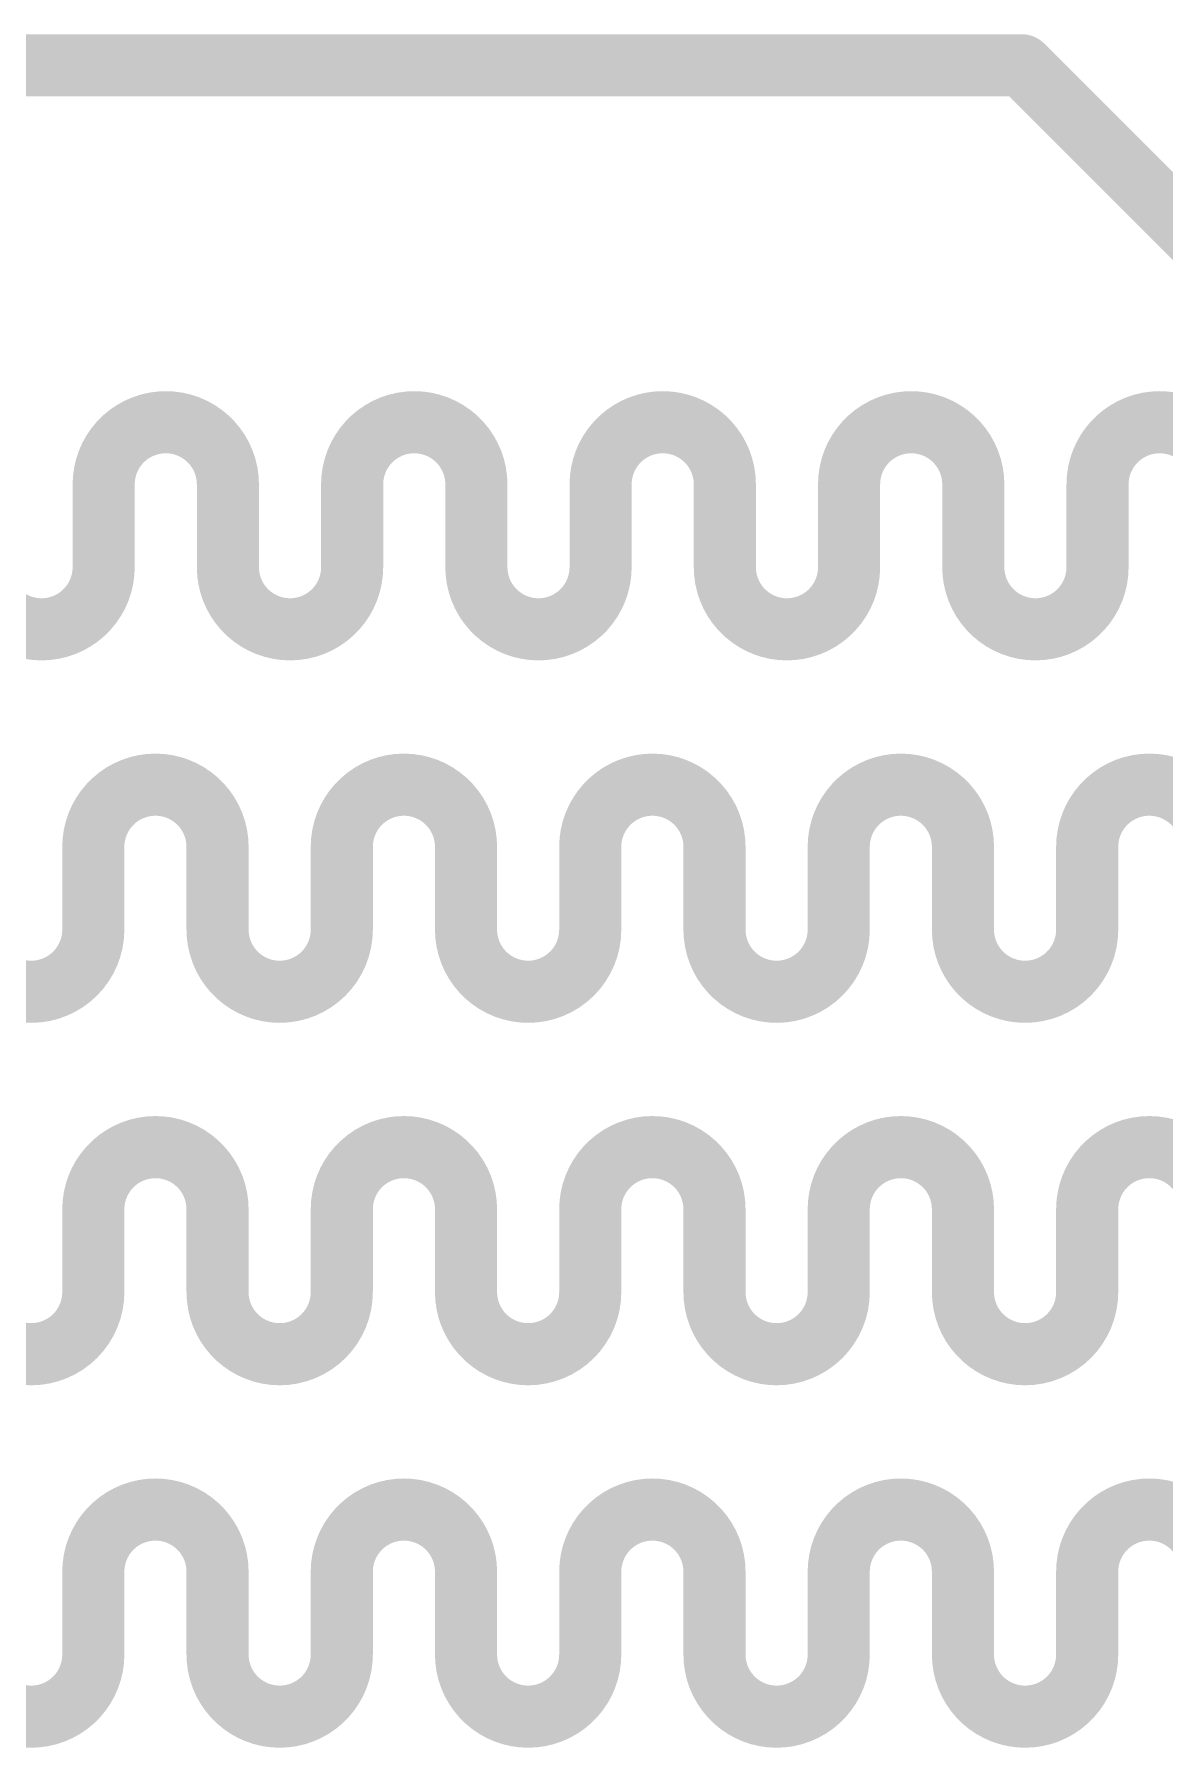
# Model space of a CAD drawing. Extents: x 75 to 173, y 40 to 188.
# Drawn here: x 101.957 to 104.731, y 137.236 to 141.439 of the extents above; entities that cross this region are included whole.
import ezdxf

# ---------------------------------------------------------------- set-up
doc = ezdxf.new("R2010")
doc.units = 0
doc.header["$MEASUREMENT"] = 0
doc.layers.add('TopLayer', color=1, linetype='CONTINUOUS')

msp = doc.modelspace()

# ---------------------------------------------------------------- linework, layer by layer
at = {"layer": 'TopLayer', "const_width": 0.1524}
for points in [[(96.38686, 141.36242), (104.38061, 141.36242)], [(104.38061, 141.36242), (104.8192, 140.92383)], [(102.12726, 140.23305), (102.12726, 140.33465)], [(102.43206, 140.23305), (102.43206, 140.33465)], [(102.73686, 140.23305), (102.73686, 140.33465)], [(103.04166, 140.23305), (103.04166, 140.33465)], [(103.34646, 140.23305), (103.34646, 140.33465)], [(103.65126, 140.23305), (103.65126, 140.33465)], [(103.95606, 140.23305), (103.95606, 140.33465)], [(104.26086, 140.23305), (104.26086, 140.33465)], [(104.56566, 140.23305), (104.56566, 140.33465)], [(102.12726, 140.13145), (102.12726, 140.23305)], [(102.43206, 140.13145), (102.43206, 140.23305)], [(102.73686, 140.13145), (102.73686, 140.23305)], [(103.04166, 140.13145), (103.04166, 140.23305)], [(103.34646, 140.13145), (103.34646, 140.23305)], [(103.65126, 140.13145), (103.65126, 140.23305)], [(103.95606, 140.13145), (103.95606, 140.23305)], [(104.26086, 140.13145), (104.26086, 140.23305)], [(104.56566, 140.13145), (104.56566, 140.23305)], [(102.10186, 139.34405), (102.10186, 139.44565)], [(102.40666, 139.34405), (102.40666, 139.44565)], [(102.71146, 139.34405), (102.71146, 139.44565)], [(103.01626, 139.34405), (103.01626, 139.44565)], [(103.32106, 139.34405), (103.32106, 139.44565)], [(103.62586, 139.34405), (103.62586, 139.44565)], [(103.93066, 139.34405), (103.93066, 139.44565)], [(104.23546, 139.34405), (104.23546, 139.44565)], [(104.54026, 139.34405), (104.54026, 139.44565)], [(102.10186, 139.24245), (102.10186, 139.34405)], [(102.40666, 139.24245), (102.40666, 139.34405)], [(102.71146, 139.24245), (102.71146, 139.34405)], [(103.01626, 139.24245), (103.01626, 139.34405)], [(103.32106, 139.24245), (103.32106, 139.34405)], [(103.62586, 139.24245), (103.62586, 139.34405)], [(103.93066, 139.24245), (103.93066, 139.34405)], [(104.23546, 139.24245), (104.23546, 139.34405)], [(104.54026, 139.24245), (104.54026, 139.34405)], [(102.10186, 138.45505), (102.10186, 138.55665)], [(102.40666, 138.45505), (102.40666, 138.55665)], [(102.71146, 138.45505), (102.71146, 138.55665)], [(103.01626, 138.45505), (103.01626, 138.55665)], [(103.32106, 138.45505), (103.32106, 138.55665)], [(103.62586, 138.45505), (103.62586, 138.55665)], [(103.93066, 138.45505), (103.93066, 138.55665)], [(104.23546, 138.45505), (104.23546, 138.55665)], [(104.54026, 138.45505), (104.54026, 138.55665)], [(102.10186, 138.35345), (102.10186, 138.45505)], [(102.40666, 138.35345), (102.40666, 138.45505)], [(102.71146, 138.35345), (102.71146, 138.45505)], [(103.01626, 138.35345), (103.01626, 138.45505)], [(103.32106, 138.35345), (103.32106, 138.45505)], [(103.62586, 138.35345), (103.62586, 138.45505)], [(103.93066, 138.35345), (103.93066, 138.45505)], [(104.23546, 138.35345), (104.23546, 138.45505)], [(104.54026, 138.35345), (104.54026, 138.45505)], [(102.10186, 137.56605), (102.10186, 137.66765)], [(102.40666, 137.56605), (102.40666, 137.66765)], [(102.71146, 137.56605), (102.71146, 137.66765)], [(103.01626, 137.56605), (103.01626, 137.66765)], [(103.32106, 137.56605), (103.32106, 137.66765)], [(103.62586, 137.56605), (103.62586, 137.66765)], [(103.93066, 137.56605), (103.93066, 137.66765)], [(104.23546, 137.56605), (104.23546, 137.66765)], [(104.54026, 137.56605), (104.54026, 137.66765)], [(102.10186, 137.46445), (102.10186, 137.56605)], [(102.40666, 137.46445), (102.40666, 137.56605)], [(102.71146, 137.46445), (102.71146, 137.56605)], [(103.01626, 137.46445), (103.01626, 137.56605)], [(103.32106, 137.46445), (103.32106, 137.56605)], [(103.62586, 137.46445), (103.62586, 137.56605)], [(103.93066, 137.46445), (103.93066, 137.56605)], [(104.23546, 137.46445), (104.23546, 137.56605)], [(104.54026, 137.46445), (104.54026, 137.56605)]]:
    msp.add_lwpolyline(points, dxfattribs=at)
at = {"layer": 'TopLayer', "const_width": 0.0762}
for points in [[(104.34251, 141.36242, 1), (104.41871, 141.36242, 1)], [(104.34251, 141.36242, 1), (104.41871, 141.36242, 1)], [(102.24156, 140.48705, 1), (102.31776, 140.48705, 1)], [(102.24156, 140.48705, 1), (102.31776, 140.48705, 1)], [(102.85116, 140.48705, 1), (102.92736, 140.48705, 1)], [(102.85116, 140.48705, 1), (102.92736, 140.48705, 1)], [(103.46076, 140.48705, 1), (103.53696, 140.48705, 1)], [(103.46076, 140.48705, 1), (103.53696, 140.48705, 1)], [(104.07036, 140.48705, 1), (104.14656, 140.48705, 1)], [(104.07036, 140.48705, 1), (104.14656, 140.48705, 1)], [(104.67996, 140.48705, 1), (104.75616, 140.48705, 1)], [(104.67996, 140.48705, 1), (104.75616, 140.48705, 1)], [(102.08916, 140.33465, 1), (102.16536, 140.33465, 1)], [(102.08916, 140.33465, 1), (102.16536, 140.33465, 1)], [(102.39396, 140.33465, 1), (102.47016, 140.33465, 1)], [(102.39396, 140.33465, 1), (102.47016, 140.33465, 1)], [(102.69876, 140.33465, 1), (102.77496, 140.33465, 1)], [(102.69876, 140.33465, 1), (102.77496, 140.33465, 1)], [(103.00356, 140.33465, 1), (103.07976, 140.33465, 1)], [(103.00356, 140.33465, 1), (103.07976, 140.33465, 1)], [(103.30836, 140.33465, 1), (103.38456, 140.33465, 1)], [(103.30836, 140.33465, 1), (103.38456, 140.33465, 1)], [(103.61316, 140.33465, 1), (103.68936, 140.33465, 1)], [(103.61316, 140.33465, 1), (103.68936, 140.33465, 1)], [(103.91796, 140.33465, 1), (103.99416, 140.33465, 1)], [(103.91796, 140.33465, 1), (103.99416, 140.33465, 1)], [(104.22276, 140.33465, 1), (104.29896, 140.33465, 1)], [(104.22276, 140.33465, 1), (104.29896, 140.33465, 1)], [(104.52756, 140.33465, 1), (104.60376, 140.33465, 1)], [(104.52756, 140.33465, 1), (104.60376, 140.33465, 1)], [(102.08916, 140.23305, 1), (102.16536, 140.23305, 1)], [(102.08916, 140.23305, 1), (102.16536, 140.23305, 1)], [(102.39396, 140.23305, 1), (102.47016, 140.23305, 1)], [(102.39396, 140.23305, 1), (102.47016, 140.23305, 1)], [(102.69876, 140.23305, 1), (102.77496, 140.23305, 1)], [(102.69876, 140.23305, 1), (102.77496, 140.23305, 1)], [(103.00356, 140.23305, 1), (103.07976, 140.23305, 1)], [(103.00356, 140.23305, 1), (103.07976, 140.23305, 1)], [(103.30836, 140.23305, 1), (103.38456, 140.23305, 1)], [(103.30836, 140.23305, 1), (103.38456, 140.23305, 1)], [(103.61316, 140.23305, 1), (103.68936, 140.23305, 1)], [(103.61316, 140.23305, 1), (103.68936, 140.23305, 1)], [(103.91796, 140.23305, 1), (103.99416, 140.23305, 1)], [(103.91796, 140.23305, 1), (103.99416, 140.23305, 1)], [(104.22276, 140.23305, 1), (104.29896, 140.23305, 1)], [(104.22276, 140.23305, 1), (104.29896, 140.23305, 1)], [(104.52756, 140.23305, 1), (104.60376, 140.23305, 1)], [(104.52756, 140.23305, 1), (104.60376, 140.23305, 1)], [(102.08916, 140.13145, 1), (102.16536, 140.13145, 1)], [(102.08916, 140.13145, 1), (102.16536, 140.13145, 1)], [(102.39396, 140.13145, 1), (102.47016, 140.13145, 1)], [(102.39396, 140.13145, 1), (102.47016, 140.13145, 1)], [(102.69876, 140.13145, 1), (102.77496, 140.13145, 1)], [(102.69876, 140.13145, 1), (102.77496, 140.13145, 1)], [(103.00356, 140.13145, 1), (103.07976, 140.13145, 1)], [(103.00356, 140.13145, 1), (103.07976, 140.13145, 1)], [(103.30836, 140.13145, 1), (103.38456, 140.13145, 1)], [(103.30836, 140.13145, 1), (103.38456, 140.13145, 1)], [(103.61316, 140.13145, 1), (103.68936, 140.13145, 1)], [(103.61316, 140.13145, 1), (103.68936, 140.13145, 1)], [(103.91796, 140.13145, 1), (103.99416, 140.13145, 1)], [(103.91796, 140.13145, 1), (103.99416, 140.13145, 1)], [(104.22276, 140.13145, 1), (104.29896, 140.13145, 1)], [(104.22276, 140.13145, 1), (104.29896, 140.13145, 1)], [(104.52756, 140.13145, 1), (104.60376, 140.13145, 1)], [(104.52756, 140.13145, 1), (104.60376, 140.13145, 1)], [(101.93676, 139.97905, 1), (102.01296, 139.97905, 1)], [(101.93676, 139.97905, 1), (102.01296, 139.97905, 1)], [(102.54636, 139.97905, 1), (102.62256, 139.97905, 1)], [(102.54636, 139.97905, 1), (102.62256, 139.97905, 1)], [(103.15596, 139.97905, 1), (103.23216, 139.97905, 1)], [(103.15596, 139.97905, 1), (103.23216, 139.97905, 1)], [(103.76556, 139.97905, 1), (103.84176, 139.97905, 1)], [(103.76556, 139.97905, 1), (103.84176, 139.97905, 1)], [(104.37516, 139.97905, 1), (104.45136, 139.97905, 1)], [(104.37516, 139.97905, 1), (104.45136, 139.97905, 1)], [(102.21616, 139.59805, 1), (102.29236, 139.59805, 1)], [(102.21616, 139.59805, 1), (102.29236, 139.59805, 1)], [(102.82576, 139.59805, 1), (102.90196, 139.59805, 1)], [(102.82576, 139.59805, 1), (102.90196, 139.59805, 1)], [(103.43536, 139.59805, 1), (103.51156, 139.59805, 1)], [(103.43536, 139.59805, 1), (103.51156, 139.59805, 1)], [(104.04496, 139.59805, 1), (104.12116, 139.59805, 1)], [(104.04496, 139.59805, 1), (104.12116, 139.59805, 1)], [(104.65456, 139.59805, 1), (104.73076, 139.59805, 1)], [(104.65456, 139.59805, 1), (104.73076, 139.59805, 1)], [(102.06376, 139.44565, 1), (102.13996, 139.44565, 1)], [(102.06376, 139.44565, 1), (102.13996, 139.44565, 1)], [(102.36856, 139.44565, 1), (102.44476, 139.44565, 1)], [(102.36856, 139.44565, 1), (102.44476, 139.44565, 1)], [(102.67336, 139.44565, 1), (102.74956, 139.44565, 1)], [(102.67336, 139.44565, 1), (102.74956, 139.44565, 1)], [(102.97816, 139.44565, 1), (103.05436, 139.44565, 1)], [(102.97816, 139.44565, 1), (103.05436, 139.44565, 1)], [(103.28296, 139.44565, 1), (103.35916, 139.44565, 1)], [(103.28296, 139.44565, 1), (103.35916, 139.44565, 1)], [(103.58776, 139.44565, 1), (103.66396, 139.44565, 1)], [(103.58776, 139.44565, 1), (103.66396, 139.44565, 1)], [(103.89256, 139.44565, 1), (103.96876, 139.44565, 1)], [(103.89256, 139.44565, 1), (103.96876, 139.44565, 1)], [(104.19736, 139.44565, 1), (104.27356, 139.44565, 1)], [(104.19736, 139.44565, 1), (104.27356, 139.44565, 1)], [(104.50216, 139.44565, 1), (104.57836, 139.44565, 1)], [(104.50216, 139.44565, 1), (104.57836, 139.44565, 1)], [(102.06376, 139.34405, 1), (102.13996, 139.34405, 1)], [(102.06376, 139.34405, 1), (102.13996, 139.34405, 1)], [(102.36856, 139.34405, 1), (102.44476, 139.34405, 1)], [(102.36856, 139.34405, 1), (102.44476, 139.34405, 1)], [(102.67336, 139.34405, 1), (102.74956, 139.34405, 1)], [(102.67336, 139.34405, 1), (102.74956, 139.34405, 1)], [(102.97816, 139.34405, 1), (103.05436, 139.34405, 1)], [(102.97816, 139.34405, 1), (103.05436, 139.34405, 1)], [(103.28296, 139.34405, 1), (103.35916, 139.34405, 1)], [(103.28296, 139.34405, 1), (103.35916, 139.34405, 1)], [(103.58776, 139.34405, 1), (103.66396, 139.34405, 1)], [(103.58776, 139.34405, 1), (103.66396, 139.34405, 1)], [(103.89256, 139.34405, 1), (103.96876, 139.34405, 1)], [(103.89256, 139.34405, 1), (103.96876, 139.34405, 1)], [(104.19736, 139.34405, 1), (104.27356, 139.34405, 1)], [(104.19736, 139.34405, 1), (104.27356, 139.34405, 1)], [(104.50216, 139.34405, 1), (104.57836, 139.34405, 1)], [(104.50216, 139.34405, 1), (104.57836, 139.34405, 1)], [(102.06376, 139.24245, 1), (102.13996, 139.24245, 1)], [(102.06376, 139.24245, 1), (102.13996, 139.24245, 1)], [(102.36856, 139.24245, 1), (102.44476, 139.24245, 1)], [(102.36856, 139.24245, 1), (102.44476, 139.24245, 1)], [(102.67336, 139.24245, 1), (102.74956, 139.24245, 1)], [(102.67336, 139.24245, 1), (102.74956, 139.24245, 1)], [(102.97816, 139.24245, 1), (103.05436, 139.24245, 1)], [(102.97816, 139.24245, 1), (103.05436, 139.24245, 1)], [(103.28296, 139.24245, 1), (103.35916, 139.24245, 1)], [(103.28296, 139.24245, 1), (103.35916, 139.24245, 1)], [(103.58776, 139.24245, 1), (103.66396, 139.24245, 1)], [(103.58776, 139.24245, 1), (103.66396, 139.24245, 1)], [(103.89256, 139.24245, 1), (103.96876, 139.24245, 1)], [(103.89256, 139.24245, 1), (103.96876, 139.24245, 1)], [(104.19736, 139.24245, 1), (104.27356, 139.24245, 1)], [(104.19736, 139.24245, 1), (104.27356, 139.24245, 1)], [(104.50216, 139.24245, 1), (104.57836, 139.24245, 1)], [(104.50216, 139.24245, 1), (104.57836, 139.24245, 1)], [(101.91136, 139.09005, 1), (101.98756, 139.09005, 1)], [(101.91136, 139.09005, 1), (101.98756, 139.09005, 1)], [(102.52096, 139.09005, 1), (102.59716, 139.09005, 1)], [(102.52096, 139.09005, 1), (102.59716, 139.09005, 1)], [(103.13056, 139.09005, 1), (103.20676, 139.09005, 1)], [(103.13056, 139.09005, 1), (103.20676, 139.09005, 1)], [(103.74016, 139.09005, 1), (103.81636, 139.09005, 1)], [(103.74016, 139.09005, 1), (103.81636, 139.09005, 1)], [(104.34976, 139.09005, 1), (104.42596, 139.09005, 1)], [(104.34976, 139.09005, 1), (104.42596, 139.09005, 1)], [(102.21616, 138.70905, 1), (102.29236, 138.70905, 1)], [(102.21616, 138.70905, 1), (102.29236, 138.70905, 1)], [(102.82576, 138.70905, 1), (102.90196, 138.70905, 1)], [(102.82576, 138.70905, 1), (102.90196, 138.70905, 1)], [(103.43536, 138.70905, 1), (103.51156, 138.70905, 1)], [(103.43536, 138.70905, 1), (103.51156, 138.70905, 1)], [(104.04496, 138.70905, 1), (104.12116, 138.70905, 1)], [(104.04496, 138.70905, 1), (104.12116, 138.70905, 1)], [(104.65456, 138.70905, 1), (104.73076, 138.70905, 1)], [(104.65456, 138.70905, 1), (104.73076, 138.70905, 1)], [(102.06376, 138.55665, 1), (102.13996, 138.55665, 1)], [(102.06376, 138.55665, 1), (102.13996, 138.55665, 1)], [(102.36856, 138.55665, 1), (102.44476, 138.55665, 1)], [(102.36856, 138.55665, 1), (102.44476, 138.55665, 1)], [(102.67336, 138.55665, 1), (102.74956, 138.55665, 1)], [(102.67336, 138.55665, 1), (102.74956, 138.55665, 1)], [(102.97816, 138.55665, 1), (103.05436, 138.55665, 1)], [(102.97816, 138.55665, 1), (103.05436, 138.55665, 1)], [(103.28296, 138.55665, 1), (103.35916, 138.55665, 1)], [(103.28296, 138.55665, 1), (103.35916, 138.55665, 1)], [(103.58776, 138.55665, 1), (103.66396, 138.55665, 1)], [(103.58776, 138.55665, 1), (103.66396, 138.55665, 1)], [(103.89256, 138.55665, 1), (103.96876, 138.55665, 1)], [(103.89256, 138.55665, 1), (103.96876, 138.55665, 1)], [(104.19736, 138.55665, 1), (104.27356, 138.55665, 1)], [(104.19736, 138.55665, 1), (104.27356, 138.55665, 1)], [(104.50216, 138.55665, 1), (104.57836, 138.55665, 1)], [(104.50216, 138.55665, 1), (104.57836, 138.55665, 1)], [(102.06376, 138.45505, 1), (102.13996, 138.45505, 1)], [(102.06376, 138.45505, 1), (102.13996, 138.45505, 1)], [(102.36856, 138.45505, 1), (102.44476, 138.45505, 1)], [(102.36856, 138.45505, 1), (102.44476, 138.45505, 1)], [(102.67336, 138.45505, 1), (102.74956, 138.45505, 1)], [(102.67336, 138.45505, 1), (102.74956, 138.45505, 1)], [(102.97816, 138.45505, 1), (103.05436, 138.45505, 1)], [(102.97816, 138.45505, 1), (103.05436, 138.45505, 1)], [(103.28296, 138.45505, 1), (103.35916, 138.45505, 1)], [(103.28296, 138.45505, 1), (103.35916, 138.45505, 1)], [(103.58776, 138.45505, 1), (103.66396, 138.45505, 1)], [(103.58776, 138.45505, 1), (103.66396, 138.45505, 1)], [(103.89256, 138.45505, 1), (103.96876, 138.45505, 1)], [(103.89256, 138.45505, 1), (103.96876, 138.45505, 1)], [(104.19736, 138.45505, 1), (104.27356, 138.45505, 1)], [(104.19736, 138.45505, 1), (104.27356, 138.45505, 1)], [(104.50216, 138.45505, 1), (104.57836, 138.45505, 1)], [(104.50216, 138.45505, 1), (104.57836, 138.45505, 1)], [(102.06376, 138.35345, 1), (102.13996, 138.35345, 1)], [(102.06376, 138.35345, 1), (102.13996, 138.35345, 1)], [(102.36856, 138.35345, 1), (102.44476, 138.35345, 1)], [(102.36856, 138.35345, 1), (102.44476, 138.35345, 1)], [(102.67336, 138.35345, 1), (102.74956, 138.35345, 1)], [(102.67336, 138.35345, 1), (102.74956, 138.35345, 1)], [(102.97816, 138.35345, 1), (103.05436, 138.35345, 1)], [(102.97816, 138.35345, 1), (103.05436, 138.35345, 1)], [(103.28296, 138.35345, 1), (103.35916, 138.35345, 1)], [(103.28296, 138.35345, 1), (103.35916, 138.35345, 1)], [(103.58776, 138.35345, 1), (103.66396, 138.35345, 1)], [(103.58776, 138.35345, 1), (103.66396, 138.35345, 1)], [(103.89256, 138.35345, 1), (103.96876, 138.35345, 1)], [(103.89256, 138.35345, 1), (103.96876, 138.35345, 1)], [(104.19736, 138.35345, 1), (104.27356, 138.35345, 1)], [(104.19736, 138.35345, 1), (104.27356, 138.35345, 1)], [(104.50216, 138.35345, 1), (104.57836, 138.35345, 1)], [(104.50216, 138.35345, 1), (104.57836, 138.35345, 1)], [(101.91136, 138.20105, 1), (101.98756, 138.20105, 1)], [(101.91136, 138.20105, 1), (101.98756, 138.20105, 1)], [(102.52096, 138.20105, 1), (102.59716, 138.20105, 1)], [(102.52096, 138.20105, 1), (102.59716, 138.20105, 1)], [(103.13056, 138.20105, 1), (103.20676, 138.20105, 1)], [(103.13056, 138.20105, 1), (103.20676, 138.20105, 1)], [(103.74016, 138.20105, 1), (103.81636, 138.20105, 1)], [(103.74016, 138.20105, 1), (103.81636, 138.20105, 1)], [(104.34976, 138.20105, 1), (104.42596, 138.20105, 1)], [(104.34976, 138.20105, 1), (104.42596, 138.20105, 1)], [(102.21616, 137.82005, 1), (102.29236, 137.82005, 1)], [(102.21616, 137.82005, 1), (102.29236, 137.82005, 1)], [(102.82576, 137.82005, 1), (102.90196, 137.82005, 1)], [(102.82576, 137.82005, 1), (102.90196, 137.82005, 1)], [(103.43536, 137.82005, 1), (103.51156, 137.82005, 1)], [(103.43536, 137.82005, 1), (103.51156, 137.82005, 1)], [(104.04496, 137.82005, 1), (104.12116, 137.82005, 1)], [(104.04496, 137.82005, 1), (104.12116, 137.82005, 1)], [(104.65456, 137.82005, 1), (104.73076, 137.82005, 1)], [(104.65456, 137.82005, 1), (104.73076, 137.82005, 1)], [(102.06376, 137.66765, 1), (102.13996, 137.66765, 1)], [(102.06376, 137.66765, 1), (102.13996, 137.66765, 1)], [(102.36856, 137.66765, 1), (102.44476, 137.66765, 1)], [(102.36856, 137.66765, 1), (102.44476, 137.66765, 1)], [(102.67336, 137.66765, 1), (102.74956, 137.66765, 1)], [(102.67336, 137.66765, 1), (102.74956, 137.66765, 1)], [(102.97816, 137.66765, 1), (103.05436, 137.66765, 1)], [(102.97816, 137.66765, 1), (103.05436, 137.66765, 1)], [(103.28296, 137.66765, 1), (103.35916, 137.66765, 1)], [(103.28296, 137.66765, 1), (103.35916, 137.66765, 1)], [(103.58776, 137.66765, 1), (103.66396, 137.66765, 1)], [(103.58776, 137.66765, 1), (103.66396, 137.66765, 1)], [(103.89256, 137.66765, 1), (103.96876, 137.66765, 1)], [(103.89256, 137.66765, 1), (103.96876, 137.66765, 1)], [(104.19736, 137.66765, 1), (104.27356, 137.66765, 1)], [(104.19736, 137.66765, 1), (104.27356, 137.66765, 1)], [(104.50216, 137.66765, 1), (104.57836, 137.66765, 1)], [(104.50216, 137.66765, 1), (104.57836, 137.66765, 1)], [(102.06376, 137.56605, 1), (102.13996, 137.56605, 1)], [(102.06376, 137.56605, 1), (102.13996, 137.56605, 1)], [(102.36856, 137.56605, 1), (102.44476, 137.56605, 1)], [(102.36856, 137.56605, 1), (102.44476, 137.56605, 1)], [(102.67336, 137.56605, 1), (102.74956, 137.56605, 1)], [(102.67336, 137.56605, 1), (102.74956, 137.56605, 1)], [(102.97816, 137.56605, 1), (103.05436, 137.56605, 1)], [(102.97816, 137.56605, 1), (103.05436, 137.56605, 1)], [(103.28296, 137.56605, 1), (103.35916, 137.56605, 1)], [(103.28296, 137.56605, 1), (103.35916, 137.56605, 1)], [(103.58776, 137.56605, 1), (103.66396, 137.56605, 1)], [(103.58776, 137.56605, 1), (103.66396, 137.56605, 1)], [(103.89256, 137.56605, 1), (103.96876, 137.56605, 1)], [(103.89256, 137.56605, 1), (103.96876, 137.56605, 1)], [(104.19736, 137.56605, 1), (104.27356, 137.56605, 1)], [(104.19736, 137.56605, 1), (104.27356, 137.56605, 1)], [(104.50216, 137.56605, 1), (104.57836, 137.56605, 1)], [(104.50216, 137.56605, 1), (104.57836, 137.56605, 1)], [(102.06376, 137.46445, 1), (102.13996, 137.46445, 1)], [(102.06376, 137.46445, 1), (102.13996, 137.46445, 1)], [(102.36856, 137.46445, 1), (102.44476, 137.46445, 1)], [(102.36856, 137.46445, 1), (102.44476, 137.46445, 1)], [(102.67336, 137.46445, 1), (102.74956, 137.46445, 1)], [(102.67336, 137.46445, 1), (102.74956, 137.46445, 1)], [(102.97816, 137.46445, 1), (103.05436, 137.46445, 1)], [(102.97816, 137.46445, 1), (103.05436, 137.46445, 1)], [(103.28296, 137.46445, 1), (103.35916, 137.46445, 1)], [(103.28296, 137.46445, 1), (103.35916, 137.46445, 1)], [(103.58776, 137.46445, 1), (103.66396, 137.46445, 1)], [(103.58776, 137.46445, 1), (103.66396, 137.46445, 1)], [(103.89256, 137.46445, 1), (103.96876, 137.46445, 1)], [(103.89256, 137.46445, 1), (103.96876, 137.46445, 1)], [(104.19736, 137.46445, 1), (104.27356, 137.46445, 1)], [(104.19736, 137.46445, 1), (104.27356, 137.46445, 1)], [(104.50216, 137.46445, 1), (104.57836, 137.46445, 1)], [(104.50216, 137.46445, 1), (104.57836, 137.46445, 1)], [(101.91136, 137.31205, 1), (101.98756, 137.31205, 1)], [(101.91136, 137.31205, 1), (101.98756, 137.31205, 1)], [(102.52096, 137.31205, 1), (102.59716, 137.31205, 1)], [(102.52096, 137.31205, 1), (102.59716, 137.31205, 1)], [(103.13056, 137.31205, 1), (103.20676, 137.31205, 1)], [(103.13056, 137.31205, 1), (103.20676, 137.31205, 1)], [(103.74016, 137.31205, 1), (103.81636, 137.31205, 1)], [(103.74016, 137.31205, 1), (103.81636, 137.31205, 1)], [(104.34976, 137.31205, 1), (104.42596, 137.31205, 1)], [(104.34976, 137.31205, 1), (104.42596, 137.31205, 1)]]:
    msp.add_lwpolyline(points, format="xyb", close=True, dxfattribs=at)
at = {"layer": 'TopLayer', "const_width": 0.1524}
for points in [[(102.12726, 140.33465, -0.4142136), (102.27966, 140.48705)], [(102.27966, 140.48705, -0.4142136), (102.43206, 140.33465)], [(102.73686, 140.33465, -0.4142136), (102.88926, 140.48705)], [(102.88926, 140.48705, -0.4142136), (103.04166, 140.33465)], [(103.34646, 140.33465, -0.4142136), (103.49886, 140.48705)], [(103.49886, 140.48705, -0.4142136), (103.65126, 140.33465)], [(103.95606, 140.33465, -0.4142136), (104.10846, 140.48705)], [(104.10846, 140.48705, -0.4142136), (104.26086, 140.33465)], [(104.56566, 140.33465, -0.4142136), (104.71806, 140.48705)], [(104.71806, 140.48705, -0.4142136), (104.87046, 140.33465)], [(101.97486, 139.97905, -0.4142136), (101.82246, 140.13145)], [(102.12726, 140.13145, -0.4142136), (101.97486, 139.97905)], [(102.58446, 139.97905, -0.4142136), (102.43206, 140.13145)], [(102.73686, 140.13145, -0.4142136), (102.58446, 139.97905)], [(103.19406, 139.97905, -0.4142136), (103.04166, 140.13145)], [(103.34646, 140.13145, -0.4142136), (103.19406, 139.97905)], [(103.80366, 139.97905, -0.4142136), (103.65126, 140.13145)], [(103.95606, 140.13145, -0.4142136), (103.80366, 139.97905)], [(104.41326, 139.97905, -0.4142136), (104.26086, 140.13145)], [(104.56566, 140.13145, -0.4142136), (104.41326, 139.97905)], [(102.10186, 139.44565, -0.4142136), (102.25426, 139.59805)], [(102.25426, 139.59805, -0.4142136), (102.40666, 139.44565)], [(102.71146, 139.44565, -0.4142136), (102.86386, 139.59805)], [(102.86386, 139.59805, -0.4142136), (103.01626, 139.44565)], [(103.32106, 139.44565, -0.4142136), (103.47346, 139.59805)], [(103.47346, 139.59805, -0.4142136), (103.62586, 139.44565)], [(103.93066, 139.44565, -0.4142136), (104.08306, 139.59805)], [(104.08306, 139.59805, -0.4142136), (104.23546, 139.44565)], [(104.54026, 139.44565, -0.4142136), (104.69266, 139.59805)], [(104.69266, 139.59805, -0.4142136), (104.84506, 139.44565)], [(101.94946, 139.09005, -0.4142136), (101.79706, 139.24245)], [(102.10186, 139.24245, -0.4142135), (101.94946, 139.09005)], [(102.55906, 139.09005, -0.4142136), (102.40666, 139.24245)], [(102.71146, 139.24245, -0.4142135), (102.55906, 139.09005)], [(103.16866, 139.09005, -0.4142136), (103.01626, 139.24245)], [(103.32106, 139.24245, -0.4142135), (103.16866, 139.09005)], [(103.77826, 139.09005, -0.4142136), (103.62586, 139.24245)], [(103.93066, 139.24245, -0.4142135), (103.77826, 139.09005)], [(104.38786, 139.09005, -0.4142136), (104.23546, 139.24245)], [(104.54026, 139.24245, -0.4142135), (104.38786, 139.09005)], [(102.10186, 138.55665, -0.4142136), (102.25426, 138.70905)], [(102.25426, 138.70905, -0.4142136), (102.40666, 138.55665)], [(102.71146, 138.55665, -0.4142136), (102.86386, 138.70905)], [(102.86386, 138.70905, -0.4142136), (103.01626, 138.55665)], [(103.32106, 138.55665, -0.4142136), (103.47346, 138.70905)], [(103.47346, 138.70905, -0.4142136), (103.62586, 138.55665)], [(103.93066, 138.55665, -0.4142136), (104.08306, 138.70905)], [(104.08306, 138.70905, -0.4142136), (104.23546, 138.55665)], [(104.54026, 138.55665, -0.4142136), (104.69266, 138.70905)], [(104.69266, 138.70905, -0.4142136), (104.84506, 138.55665)], [(101.94946, 138.20105, -0.4142136), (101.79706, 138.35345)], [(102.10186, 138.35345, -0.4142135), (101.94946, 138.20105)], [(102.55906, 138.20105, -0.4142136), (102.40666, 138.35345)], [(102.71146, 138.35345, -0.4142135), (102.55906, 138.20105)], [(103.16866, 138.20105, -0.4142136), (103.01626, 138.35345)], [(103.32106, 138.35345, -0.4142135), (103.16866, 138.20105)], [(103.77826, 138.20105, -0.4142136), (103.62586, 138.35345)], [(103.93066, 138.35345, -0.4142135), (103.77826, 138.20105)], [(104.38786, 138.20105, -0.4142136), (104.23546, 138.35345)], [(104.54026, 138.35345, -0.4142135), (104.38786, 138.20105)], [(102.10186, 137.66765, -0.4142136), (102.25426, 137.82005)], [(102.25426, 137.82005, -0.4142136), (102.40666, 137.66765)], [(102.71146, 137.66765, -0.4142136), (102.86386, 137.82005)], [(102.86386, 137.82005, -0.4142136), (103.01626, 137.66765)], [(103.32106, 137.66765, -0.4142136), (103.47346, 137.82005)], [(103.47346, 137.82005, -0.4142136), (103.62586, 137.66765)], [(103.93066, 137.66765, -0.4142136), (104.08306, 137.82005)], [(104.08306, 137.82005, -0.4142136), (104.23546, 137.66765)], [(104.54026, 137.66765, -0.4142136), (104.69266, 137.82005)], [(104.69266, 137.82005, -0.4142136), (104.84506, 137.66765)], [(101.94946, 137.31205, -0.4142136), (101.79706, 137.46445)], [(102.10186, 137.46445, -0.4142136), (101.94946, 137.31205)], [(102.55906, 137.31205, -0.4142136), (102.40666, 137.46445)], [(102.71146, 137.46445, -0.4142136), (102.55906, 137.31205)], [(103.16866, 137.31205, -0.4142136), (103.01626, 137.46445)], [(103.32106, 137.46445, -0.4142136), (103.16866, 137.31205)], [(103.77826, 137.31205, -0.4142136), (103.62586, 137.46445)], [(103.93066, 137.46445, -0.4142136), (103.77826, 137.31205)], [(104.38786, 137.31205, -0.4142136), (104.23546, 137.46445)], [(104.54026, 137.46445, -0.4142136), (104.38786, 137.31205)]]:
    msp.add_lwpolyline(points, format="xyb", dxfattribs=at)

doc.saveas('drawing.dxf')
